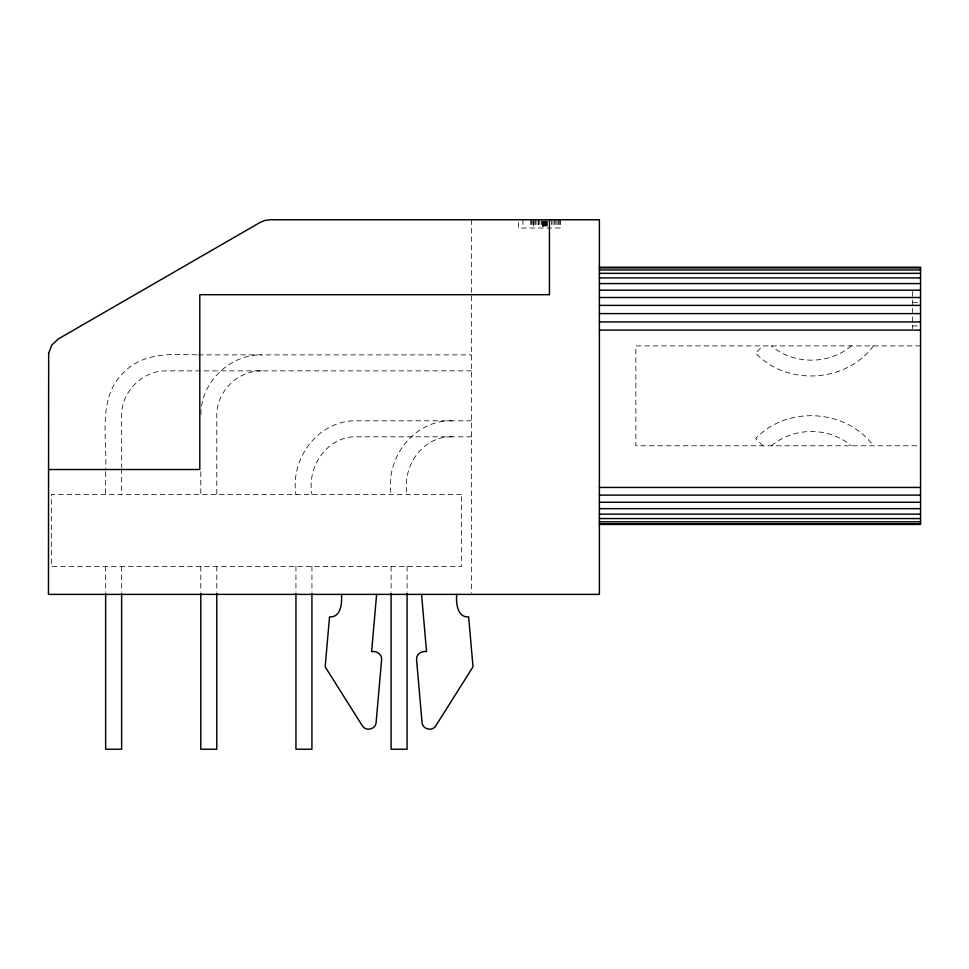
<?xml version="1.0" encoding="UTF-8"?>
<svg xmlns="http://www.w3.org/2000/svg" width="969" height="969" viewBox="0 0 969 969"><rect width="100%" height="100%" fill="white"/><g stroke="black" fill="none" stroke-linecap="round" stroke-linejoin="round"><path stroke-width="0.73" stroke-dasharray="4.84 3.63" d="M200.898 414.453C200.837 382.367 229.714 354.303 261.727 354.884M873.408 345.897C846.252 382.779 787.058 386.389 755.614 353.091L762.894 345.897M851.351 345.897C829.004 364.901 793.708 364.901 771.372 345.897M771.372 445.788C793.708 426.784 829.004 426.772 851.351 445.788M261.727 370.873C237.696 370.412 216.317 391.791 216.777 415.822L216.777 494.493M452.038 420.812C413.957 419.831 385.202 457.986 391.101 494.493M452.038 436.801C422.351 436.014 401.832 466.67 407.077 494.493M912.556 302.449L917.885 302.449M912.556 325.911L917.885 325.911M920.55 345.897L635.846 345.897L635.846 445.788L920.55 445.788M196.768 354.884C171.634 353.733 142.273 352.716 123.487 372.726C97.118 398.065 107.389 438.182 105.645 470.28M198.282 354.884L471.515 354.884M471.515 370.873L166.583 370.873C142.552 370.412 121.173 391.791 121.622 415.822L121.622 467.264M471.515 420.812L356.883 420.812C318.813 419.831 290.046 457.986 295.945 494.493M471.515 436.801L356.883 436.801C327.195 436.014 306.676 466.67 311.933 494.493M762.894 445.788L755.614 438.594C787.058 405.284 846.252 408.906 873.408 445.788M912.556 291.451L912.556 328.661M560.421 219.769L560.421 228.018L518.463 228.018L518.463 219.769M559.719 219.769L559.719 228.018M558.507 219.769L558.507 228.018M557.114 219.769L557.114 228.018M555.818 219.769L555.818 228.018M554.498 219.769L554.498 228.018M552.984 219.769L552.984 228.018M551.531 219.769L551.531 228.018M547.255 221.15L547.255 228.018M546.795 221.15L546.795 228.018M546.31 221.15L546.31 228.018M545.801 221.15L545.801 228.018M545.547 219.769L545.547 228.018M545.281 221.15L545.281 228.018M544.772 221.15L544.772 228.018M544.287 221.15L544.287 228.018M543.839 221.15L543.839 228.018M543.427 221.15L543.427 228.018L543.343 219.769M543.076 221.15L543.076 228.018M542.797 221.15L542.797 228.018M542.592 221.15L542.592 228.018M542.458 221.15L542.422 228.018M541.526 219.769L541.526 228.018M539.854 219.769L539.854 228.018M538.728 219.769L538.728 228.018M538.376 219.769L538.376 228.018M536.899 219.769L536.899 228.018M535.615 219.769L535.615 228.018M534.21 219.769L534.21 228.018M533.483 221.15L533.483 228.018M532.805 219.769L532.805 228.018M531.472 219.769L531.472 228.018M530.721 219.769L530.721 228.018M522.921 219.769L522.921 228.018M471.515 219.769L471.515 592.871M407.077 566.417L407.077 592.095M391.101 566.417L391.101 592.095M311.933 566.417L311.933 592.095M295.945 566.417L295.945 592.095M216.777 566.417L216.777 592.095M200.789 471.794L200.789 494.493M200.789 566.417L200.789 592.095M121.622 468.766L121.622 494.493M121.622 566.417L121.622 592.095M105.645 471.794L105.645 494.493M105.645 566.417L105.645 592.095M461.401 494.493L51.321 494.493L51.321 566.417L461.401 566.417L461.401 494.493"/><path stroke-width="1.45" d="M341.524 594.385C342.13 602.415 341.197 617.737 329.533 616.865L325.16 666.817L362.321 725.757C365.713 731.777 375.875 729.306 376.129 722.414L381.604 659.792C382.222 654.414 376.59 650.574 371.611 651.652L376.626 594.385M599.387 267.226L920.55 267.226L920.55 524.459L599.387 524.459M599.387 267.916L920.55 267.916M599.387 269.976L920.55 269.976M599.387 273.331L920.55 273.331M599.387 277.909L920.55 277.909M599.387 283.578L920.55 283.578M599.387 290.167L920.55 290.167M599.387 297.507L920.55 297.507M599.387 305.392L920.55 305.392M599.387 313.605L920.55 313.605M599.387 321.926L920.55 321.926M599.387 330.102L920.55 330.102M48.45 469.517L199.796 469.517L199.796 294.697L549.435 294.697L549.435 219.769M599.387 487.443L920.55 487.443M599.387 495.123L920.55 495.123M599.387 502.257L920.55 502.257M599.387 508.652L920.55 508.652M599.387 514.139L920.55 514.139M599.387 518.56L920.55 518.56M599.387 521.807L920.55 521.807M599.387 523.793L920.55 523.793M456.653 594.385C456.048 602.415 456.98 617.737 468.645 616.865L473.017 666.817L435.844 725.757C432.465 731.777 422.302 729.306 422.048 722.414L416.573 659.792C415.955 654.414 421.576 650.574 426.554 651.652L421.551 594.385M407.077 593.609L407.077 749.231L391.101 749.231L391.101 593.609M311.933 593.609L311.933 749.231L295.945 749.231L295.945 593.609M216.777 593.609L216.777 749.231L200.789 749.231L200.789 593.609M121.622 593.609L121.622 749.231L105.645 749.231L105.645 593.609M48.668 353.201L48.45 594.385L599.387 594.385L599.387 219.769L270.085 219.769L264.912 220.447L260.092 222.446L58.443 338.871L51.926 344.928L48.668 353.201"/></g></svg>
